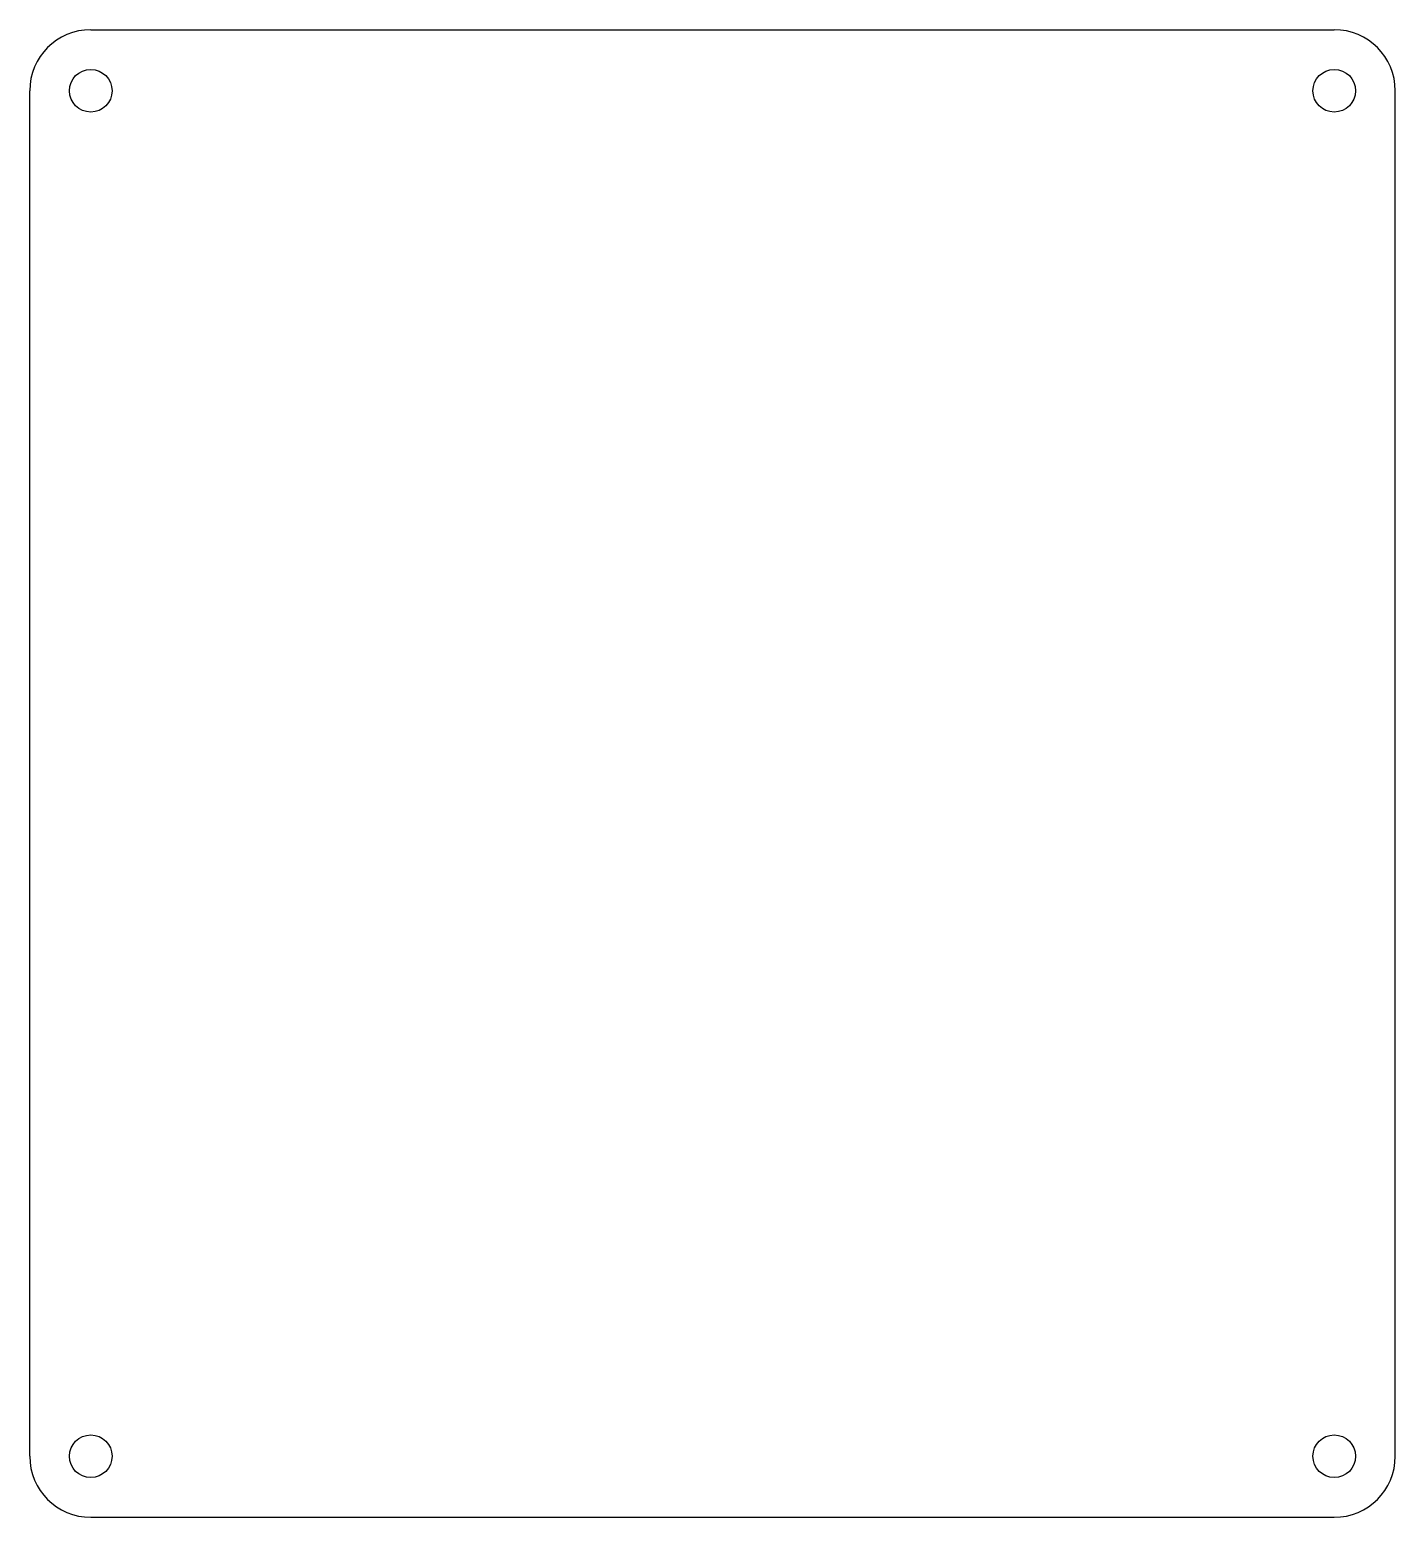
# Paper-space layout '_Front' of a CAD drawing. Header units: millimetres. Extents: x 0 to 112, y 0 to 122.
import ezdxf

# ---------------------------------------------------------------- set-up
doc = ezdxf.new("R2010")
doc.units = ezdxf.units.MM

psp = doc.layouts.new('_Front')

# ---------------------------------------------------------------- linework, layer by layer
at = {"color": 7, "linetype": 'Continuous', "lineweight": 25}
for p, q in [((5, 122), (107, 122)), ((0, 5), (0, 117)), ((112, 5), (112, 117)), ((5, 0), (107, 0))]:
    psp.add_line(p, q, dxfattribs=at)
for centre in [(5, 117), (107, 117), (5, 5), (107, 5)]:
    psp.add_circle(centre, 1.75, dxfattribs=at)
for centre, start, end in [((5, 117), 90, 180), ((107, 117), 0, 90), ((5, 5), 180, 270), ((107, 5), 270, 0)]:
    psp.add_arc(centre, 5, start, end, dxfattribs=at)

doc.saveas('drawing.dxf')
